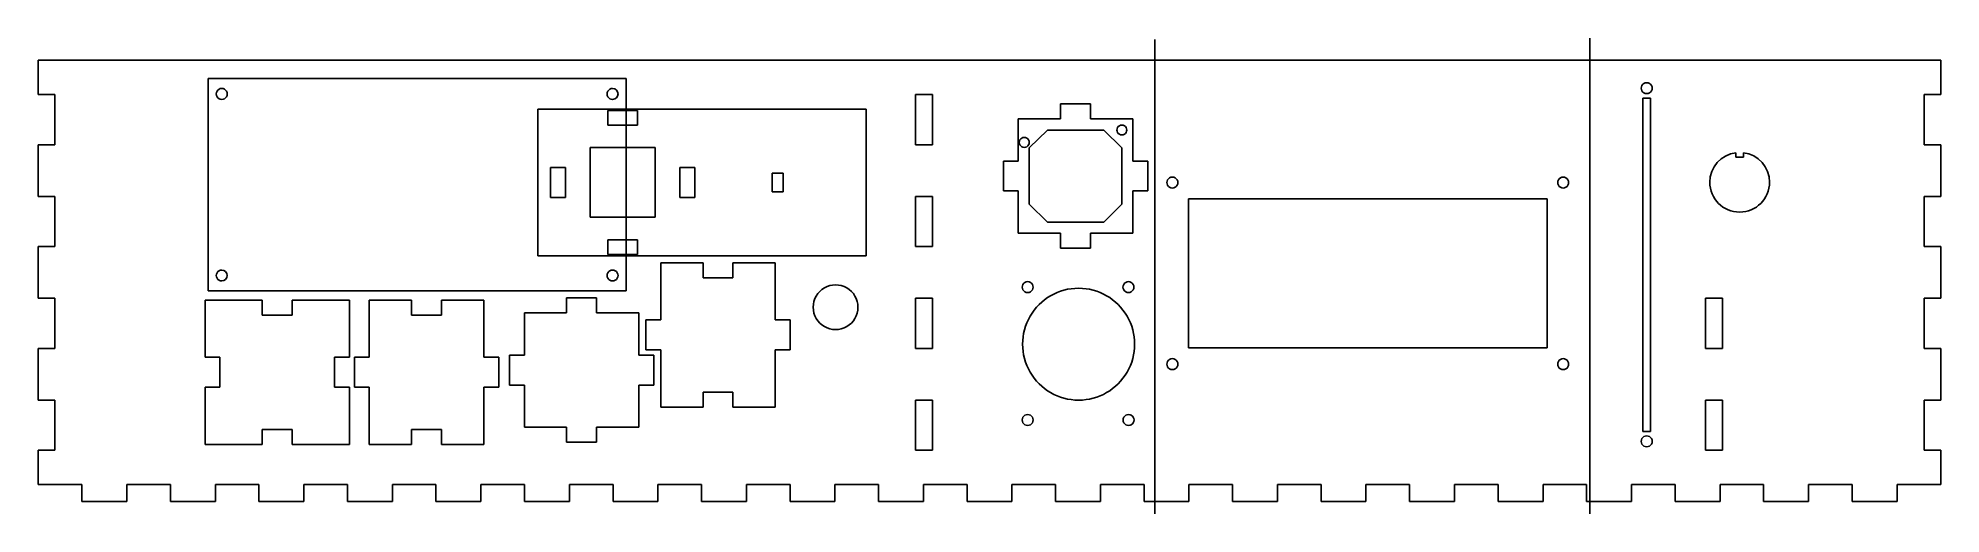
# Model space of a CAD drawing. Extents: x -10 to 372, y -13 to 82.
import ezdxf

# ---------------------------------------------------------------- set-up
doc = ezdxf.new("R2010")
doc.units = 0
doc.layers.add('Layer_1', color=7, linetype='CONTINUOUS')

msp = doc.modelspace()

# ---------------------------------------------------------------- linework, layer by layer
at = {"layer": 'Layer_1', "color": 7}
for p, q in [((214.08289, 82.18539), (214.08289, -13.22984)), ((301.48002, 82.45266), (301.48002, -13.22983)), ((371.9816, 77.99988), (-10.258388, 77.99988)), ((-10.258388, 77.99988), (-10.258388, 71.08473)), ((371.9816, 71.08473), (371.9816, 77.99988)), ((23.888349, 31.60601), (23.888349, 74.317321)), ((23.888349, 74.317321), (107.89356, 74.317321)), ((107.89356, 74.317321), (107.89356, 31.60601)), ((-10.258388, 71.08473), (-6.871718, 71.08473)), ((-6.871718, 71.08473), (-6.871718, 60.98614)), ((26.641147, 70.111786), (26.641147, 70.111786)), ((105.140765, 70.111786), (105.140765, 70.111786)), ((312.12802, 3.36853), (312.12802, 70.36853)), ((312.12802, 70.36853), (313.62802, 70.36853)), ((312.878, 71.268536), (312.878, 71.268536)), ((313.62802, 70.36853), (313.62802, 3.36853)), ((368.59493, 60.98614), (368.59493, 71.08473)), ((368.59493, 71.08473), (371.9816, 71.08473)), ((-6.871718, 60.98614), (-10.258388, 60.98614)), ((-10.258388, 60.98614), (-10.258388, 50.61659)), ((371.9816, 60.98614), (368.59493, 60.98614)), ((371.9816, 50.61659), (371.9816, 60.98614)), ((-10.258388, 50.61659), (-6.871718, 50.61659)), ((-6.871718, 50.61659), (-6.871718, 40.518)), ((217.59978, 52.29537), (217.59978, 52.29537)), ((296.0994, 52.29536), (296.0994, 52.29536)), ((368.59493, 40.518), (368.59493, 50.61659)), ((368.59493, 50.61659), (371.9816, 50.61659)), ((-6.871718, 40.518), (-10.258388, 40.518)), ((-10.258388, 40.518), (-10.258388, 30.14845)), ((371.9816, 40.518), (368.59493, 40.518)), ((371.9816, 30.14845), (371.9816, 40.518)), ((107.89356, 31.60601), (23.888349, 31.60601)), ((26.641147, 33.611525), (26.641147, 33.611525)), ((105.140765, 33.611522), (105.140765, 33.611522)), ((188.53117, 31.28098), (188.53117, 31.28098)), ((208.77652, 31.28098), (208.77652, 31.28098)), ((-10.258388, 30.14845), (-6.871718, 30.14845)), ((-6.871718, 30.14845), (-6.871718, 20.04983)), ((368.59493, 20.04983), (368.59493, 30.14845)), ((368.59493, 30.14845), (371.9816, 30.14845)), ((-6.871718, 20.04983), (-10.258388, 20.04983)), ((-10.258388, 20.04983), (-10.258388, 9.68031)), ((371.9816, 20.04983), (368.59493, 20.04983)), ((371.9816, 9.68031), (371.9816, 20.04983)), ((217.59978, 15.79511), (217.59978, 15.79511)), ((296.0994, 15.79511), (296.0994, 15.79511)), ((-10.258388, 9.68031), (-6.871718, 9.68031)), ((-6.871718, 9.68031), (-6.871718, -0.4183)), ((198.76015, 9.655849), (198.76015, 9.655849)), ((368.59493, -0.4183), (368.59493, 9.68031)), ((368.59493, 9.68031), (371.9816, 9.68031)), ((188.53117, 4.56278), (188.53117, 4.56278)), ((208.80014, 4.56278), (208.80014, 4.56278)), ((313.62802, 3.36853), (312.12802, 3.36853)), ((312.878, 0.268536), (312.878, 0.268536)), ((-6.871718, -0.4183), (-10.258388, -0.4183)), ((-10.258388, -0.4183), (-10.258388, -7.33345)), ((371.9816, -0.4183), (368.59493, -0.4183)), ((371.9816, -7.33345), (371.9816, -0.4183)), ((-10.258388, -7.33345), (-1.436838, -7.33345)), ((-1.436838, -7.33345), (-1.436838, -10.72012)), ((7.587922, -10.72012), (7.587922, -7.33345)), ((7.587922, -7.33345), (16.341792, -7.33345)), ((16.341792, -7.33345), (16.341792, -10.72012)), ((25.366542, -10.72012), (25.366542, -7.33345)), ((25.366542, -7.33345), (34.120362, -7.33345)), ((34.120362, -7.33345), (34.120362, -10.72012)), ((43.145162, -10.72012), (43.145162, -7.33345)), ((43.145162, -7.33345), (51.898982, -7.33345)), ((51.898982, -7.33345), (51.898982, -10.72012)), ((60.923742, -10.72012), (60.923742, -7.33345)), ((60.923742, -7.33345), (69.677582, -7.33345)), ((69.677582, -7.33345), (69.677582, -10.72012)), ((78.702362, -10.72012), (78.702362, -7.33345)), ((78.702362, -7.33345), (87.456212, -7.33345)), ((87.456212, -7.33345), (87.456212, -10.72012)), ((96.480962, -10.72012), (96.480962, -7.33345)), ((96.480962, -7.33345), (105.23478, -7.33345)), ((105.23478, -7.33345), (105.23478, -10.72012)), ((114.25957, -10.72012), (114.25957, -7.33345)), ((114.25957, -7.33345), (123.01339, -7.33345)), ((123.01339, -7.33345), (123.01339, -10.72012)), ((132.03815, -10.72012), (132.03815, -7.33345)), ((132.03815, -7.33345), (140.79201, -7.33345)), ((140.79201, -7.33345), (140.79201, -10.72012)), ((149.81677, -10.72012), (149.81677, -7.33345)), ((149.81677, -7.33345), (158.5706, -7.33345)), ((158.5706, -7.33345), (158.5706, -10.72012)), ((167.59537, -10.72012), (167.59537, -7.33345)), ((167.59537, -7.33345), (176.34921, -7.33345)), ((176.34921, -7.33345), (176.34921, -10.72012)), ((185.37398, -10.72012), (185.37398, -7.33345)), ((185.37398, -7.33345), (194.12781, -7.33345)), ((194.12781, -7.33345), (194.12781, -10.72012)), ((203.15258, -10.72012), (203.15258, -7.33345)), ((203.15258, -7.33345), (211.90642, -7.33345)), ((211.90642, -7.33345), (211.90642, -10.72012)), ((220.93119, -10.72012), (220.93119, -7.33345)), ((220.93119, -7.33345), (229.68502, -7.33345)), ((229.68502, -7.33345), (229.68502, -10.72012)), ((238.70979, -10.72012), (238.70979, -7.33345)), ((238.70979, -7.33345), (247.46363, -7.33345)), ((247.46363, -7.33345), (247.46363, -10.72012)), ((256.4884, -10.72012), (256.4884, -7.33345)), ((256.4884, -7.33345), (265.24223, -7.33345)), ((265.24223, -7.33345), (265.24223, -10.72012)), ((274.267, -10.72012), (274.267, -7.33345)), ((274.267, -7.33345), (283.02084, -7.33345)), ((283.02084, -7.33345), (283.02084, -10.72012)), ((292.04561, -10.72012), (292.04561, -7.33345)), ((292.04561, -7.33345), (300.79944, -7.33345)), ((300.79944, -7.33345), (300.79944, -10.72012)), ((309.82421, -10.72012), (309.82421, -7.33345)), ((309.82421, -7.33345), (318.57805, -7.33345)), ((318.57805, -7.33345), (318.57805, -10.72012)), ((327.60282, -10.72012), (327.60282, -7.33345)), ((327.60282, -7.33345), (336.35666, -7.33345)), ((336.35666, -7.33345), (336.35666, -10.72012)), ((345.38142, -10.72012), (345.38142, -7.33345)), ((345.38142, -7.33345), (354.13526, -7.33345)), ((354.13526, -7.33345), (354.13526, -10.72012)), ((363.16003, -10.72012), (363.16003, -7.33345)), ((363.16003, -7.33345), (371.9816, -7.33345)), ((-1.436838, -10.72012), (7.587922, -10.72012)), ((16.341792, -10.72012), (25.366542, -10.72012)), ((34.120362, -10.72012), (43.145162, -10.72012)), ((51.898982, -10.72012), (60.923742, -10.72012)), ((69.677582, -10.72012), (78.702362, -10.72012)), ((87.456212, -10.72012), (96.480962, -10.72012)), ((105.23478, -10.72012), (114.25957, -10.72012)), ((123.01339, -10.72012), (132.03815, -10.72012)), ((140.79201, -10.72012), (149.81677, -10.72012)), ((158.5706, -10.72012), (167.59537, -10.72012)), ((176.34921, -10.72012), (185.37398, -10.72012)), ((194.12781, -10.72012), (203.15258, -10.72012)), ((211.90642, -10.72012), (220.93119, -10.72012)), ((229.68502, -10.72012), (238.70979, -10.72012)), ((247.46363, -10.72012), (256.4884, -10.72012)), ((265.24223, -10.72012), (274.267, -10.72012)), ((283.02084, -10.72012), (292.04561, -10.72012)), ((300.79944, -10.72012), (309.82421, -10.72012)), ((318.57805, -10.72012), (327.60282, -10.72012)), ((336.35666, -10.72012), (345.38142, -10.72012)), ((354.13526, -10.72012), (363.16003, -10.72012))]:
    msp.add_line(p, q, dxfattribs=at)
at = {"layer": 'Layer_1', "color": 1}
for p, q in [((166.01237, 60.98614), (166.01237, 71.08473)), ((166.01237, 71.08473), (169.39904, 71.08473)), ((169.39904, 71.08473), (169.39904, 60.98614)), ((169.39904, 60.98614), (166.01237, 60.98614)), ((332.298062, 58.529899), (330.797901, 58.529899)), ((332.298062, 59.401164), (332.298062, 58.529899)), ((332.298062, 59.401164), (332.298062, 59.401164)), ((166.01237, 40.518), (166.01237, 50.61659)), ((166.01237, 50.61659), (169.39904, 50.61659)), ((169.39904, 50.61659), (169.39904, 40.518)), ((169.39904, 40.518), (166.01237, 40.518)), ((154.438201, 28.33057), (154.438201, 28.33057)), ((166.01237, 20.04983), (166.01237, 30.14845)), ((166.01237, 30.14845), (169.39904, 30.14845)), ((169.39904, 30.14845), (169.39904, 20.04983)), ((324.68849, 20.04983), (324.68849, 30.14845)), ((324.68849, 30.14845), (328.07516, 30.14845)), ((328.07516, 30.14845), (328.07516, 20.04983)), ((169.39904, 20.04983), (166.01237, 20.04983)), ((328.07516, 20.04983), (324.68849, 20.04983)), ((166.01237, -0.4183), (166.01237, 9.68031)), ((166.01237, 9.68031), (169.39904, 9.68031)), ((169.39904, 9.68031), (169.39904, -0.4183)), ((324.68849, -0.4183), (324.68849, 9.68031)), ((324.68849, 9.68031), (328.07516, 9.68031)), ((328.07516, 9.68031), (328.07516, -0.4183)), ((169.39904, -0.4183), (166.01237, -0.4183)), ((328.07516, -0.4183), (324.68849, -0.4183))]:
    msp.add_line(p, q, dxfattribs=at)
at = {"layer": 'Layer_1', "color": 5}
for p, q in [((195.145572, 66.211531), (195.145572, 69.211531)), ((195.145572, 69.211531), (201.148572, 69.211531)), ((201.148572, 69.211531), (201.148572, 66.211531)), ((90.110898, 38.661655), (90.110898, 68.161655)), ((90.110898, 68.161655), (156.110898, 68.161655)), ((104.176399, 67.911653), (104.176399, 64.911653)), ((110.173399, 67.911653), (104.176399, 67.911653)), ((110.173399, 64.911653), (110.173399, 67.911653)), ((156.110898, 68.161655), (156.110898, 38.661655)), ((186.647072, 66.211531), (195.145572, 66.211531)), ((186.647072, 57.713031), (186.647072, 66.211531)), ((201.148572, 66.211531), (209.647072, 66.211531)), ((209.647072, 66.211531), (209.647072, 57.713031)), ((104.176399, 64.911653), (110.173399, 64.911653)), ((188.84707, 60.36152), (192.49708, 63.96153)), ((188.84709, 61.46152), (188.84709, 61.46152)), ((192.49708, 63.96153), (203.79708, 63.96153)), ((203.79708, 63.96153), (207.44707, 60.36152)), ((208.4471, 63.96152), (208.4471, 63.96152)), ((100.633206, 46.410167), (100.633206, 60.413143)), ((100.633206, 60.413143), (113.716539, 60.413143)), ((113.716539, 60.413143), (113.716539, 46.410167)), ((183.647072, 51.710031), (183.647072, 57.713031)), ((183.647072, 57.713031), (186.647072, 57.713031)), ((188.84707, 49.06152), (188.84707, 60.36152)), ((207.44707, 60.36152), (207.44707, 49.06152)), ((209.647072, 57.713031), (212.647072, 57.713031)), ((212.647072, 57.713031), (212.647072, 51.710031)), ((95.674899, 56.410149), (92.674899, 56.410149)), ((92.674899, 56.410149), (92.674899, 50.413149)), ((95.674899, 50.413149), (95.674899, 56.410149)), ((121.674899, 56.410149), (118.674899, 56.410149)), ((118.674899, 56.410149), (118.674899, 50.413149)), ((121.674899, 50.413149), (121.674899, 56.410149)), ((137.183458, 51.561649), (137.183458, 55.261649)), ((137.183458, 55.261649), (139.383458, 55.261649)), ((139.383458, 55.261649), (139.383458, 51.561649)), ((92.674899, 50.413149), (95.674899, 50.413149)), ((118.674899, 50.413149), (121.674899, 50.413149)), ((139.383458, 51.561649), (137.183458, 51.561649)), ((186.647072, 51.710031), (183.647072, 51.710031)), ((186.647072, 43.211531), (186.647072, 51.710031)), ((212.647072, 51.710031), (209.647072, 51.710031)), ((209.647072, 51.710031), (209.647072, 43.211531)), ((220.84958, 20.145228), (220.84958, 50.14523)), ((220.84958, 50.14523), (292.84958, 50.14523)), ((292.84958, 50.14523), (292.84958, 20.145228)), ((113.716539, 46.410167), (100.633206, 46.410167)), ((192.49708, 45.46153), (188.84707, 49.06152)), ((207.44707, 49.06152), (203.79708, 45.46153)), ((195.145572, 43.211531), (186.647072, 43.211531)), ((203.79708, 45.46153), (192.49708, 45.46153)), ((195.145572, 40.211531), (195.145572, 43.211531)), ((209.647072, 43.211531), (201.148572, 43.211531)), ((201.148572, 43.211531), (201.148572, 40.211531)), ((156.110898, 38.661655), (90.110898, 38.661655)), ((110.173399, 41.911649), (104.176399, 41.911649)), ((104.176399, 41.911649), (104.176399, 38.911649)), ((104.176399, 38.911649), (110.173399, 38.911649)), ((110.173399, 38.911649), (110.173399, 41.911649)), ((201.148572, 40.211531), (195.145572, 40.211531)), ((114.81939, 37.27283), (123.32089, 37.27283)), ((114.81939, 25.77433), (114.81939, 37.27283)), ((123.32089, 37.27283), (123.32089, 34.27283)), ((129.31789, 34.27283), (129.31789, 37.27283)), ((129.31789, 37.27283), (137.81939, 37.27283)), ((137.81939, 37.27283), (137.81939, 25.77433)), ((123.32089, 34.27283), (129.31789, 34.27283)), ((23.276607, 29.76518), (34.778107, 29.76518)), ((23.276607, 18.26368), (23.276607, 29.76518)), ((34.778107, 29.76518), (34.778107, 26.76518)), ((34.778107, 26.76518), (40.775107, 26.76518)), ((40.775107, 26.76518), (40.775107, 29.76518)), ((40.775107, 29.76518), (52.276607, 29.76518)), ((52.276607, 29.76518), (52.276607, 18.26368)), ((56.276607, 29.76518), (64.778107, 29.76518)), ((56.276607, 18.26668), (56.276607, 29.76518)), ((64.778107, 29.76518), (64.778107, 26.76518)), ((64.778107, 26.76518), (70.775107, 26.76518)), ((70.775107, 26.76518), (70.775107, 29.76518)), ((70.775107, 29.76518), (79.276607, 29.76518)), ((79.276607, 29.76518), (79.276607, 18.26668)), ((87.422256, 27.19019), (95.920756, 27.19019)), ((87.422256, 18.69169), (87.422256, 27.19019)), ((95.920756, 27.19019), (95.920756, 30.19019)), ((95.920756, 30.19019), (101.92376, 30.19019)), ((101.92376, 30.19019), (101.92376, 27.19019)), ((101.92376, 27.19019), (110.42226, 27.19019)), ((110.42226, 27.19019), (110.42226, 18.69169)), ((111.81939, 19.77133), (111.81939, 25.77433)), ((111.81939, 25.77433), (114.81939, 25.77433)), ((137.81939, 25.77433), (140.81939, 25.77433)), ((140.81939, 25.77433), (140.81939, 19.77133)), ((114.81939, 19.77133), (111.81939, 19.77133)), ((114.81939, 8.27283), (114.81939, 19.77133)), ((140.81939, 19.77133), (137.81939, 19.77133)), ((137.81939, 19.77133), (137.81939, 8.27283)), ((292.84958, 20.145228), (220.84958, 20.145228)), ((26.276607, 18.26368), (23.276607, 18.26368)), ((26.276607, 12.26668), (26.276607, 18.26368)), ((52.276607, 18.26368), (49.276607, 18.26368)), ((49.276607, 18.26368), (49.276607, 12.26668)), ((53.276607, 12.26368), (53.276607, 18.26668)), ((53.276607, 18.26668), (56.276607, 18.26668)), ((79.276607, 18.26668), (82.276607, 18.26668)), ((82.276607, 18.26668), (82.276607, 12.26368)), ((84.422256, 12.68869), (84.422256, 18.69169)), ((84.422256, 18.69169), (87.422256, 18.69169)), ((110.42226, 18.69169), (113.42226, 18.69169)), ((113.42226, 18.69169), (113.42226, 12.68869)), ((23.276607, 0.76518), (23.276607, 12.26668)), ((23.276607, 12.26668), (26.276607, 12.26668)), ((49.276607, 12.26668), (52.276607, 12.26668)), ((52.276607, 12.26668), (52.276607, 0.76518)), ((56.276607, 12.26368), (53.276607, 12.26368)), ((56.276607, 0.76518), (56.276607, 12.26368)), ((82.276607, 12.26368), (79.276607, 12.26368)), ((79.276607, 12.26368), (79.276607, 0.76518)), ((87.422256, 12.68869), (84.422256, 12.68869)), ((87.422256, 4.19019), (87.422256, 12.68869)), ((113.42226, 12.68869), (110.42226, 12.68869)), ((110.42226, 12.68869), (110.42226, 4.19019)), ((123.32089, 8.27283), (114.81939, 8.27283)), ((129.31789, 11.27283), (123.32089, 11.27283)), ((123.32089, 11.27283), (123.32089, 8.27283)), ((129.31789, 8.27283), (129.31789, 11.27283)), ((137.81939, 8.27283), (129.31789, 8.27283)), ((95.920756, 4.19019), (87.422256, 4.19019)), ((95.920756, 1.19019), (95.920756, 4.19019)), ((110.42226, 4.19019), (101.92376, 4.19019)), ((101.92376, 4.19019), (101.92376, 1.19019)), ((34.778107, 0.76518), (23.276607, 0.76518)), ((40.775107, 3.76518), (34.778107, 3.76518)), ((34.778107, 3.76518), (34.778107, 0.76518)), ((40.775107, 0.76518), (40.775107, 3.76518)), ((52.276607, 0.76518), (40.775107, 0.76518)), ((64.778107, 0.76518), (56.276607, 0.76518)), ((70.775107, 3.76518), (64.778107, 3.76518)), ((64.778107, 3.76518), (64.778107, 0.76518)), ((70.775107, 0.76518), (70.775107, 3.76518)), ((79.276607, 0.76518), (70.775107, 0.76518)), ((101.92376, 1.19019), (95.920756, 1.19019))]:
    msp.add_line(p, q, dxfattribs=at)
at = {"layer": 'Layer_1', "color": 7}
for points in [[(311.925372, 71.818536), (311.728875, 72.158877), (311.728875, 72.578195), (311.925372, 72.918536)], [(311.925372, 72.918536), (312.121868, 73.258877), (312.485007, 73.468536), (312.878, 73.468536)], [(312.878, 73.468536), (313.270992, 73.468536), (313.634131, 73.258877), (313.830627, 72.918536)], [(313.830627, 72.918536), (314.027124, 72.578195), (314.027124, 72.158877), (313.830627, 71.818536)], [(25.688519, 70.661786), (25.492023, 71.002127), (25.492023, 71.421445), (25.688519, 71.761786)], [(25.688519, 71.761786), (25.885015, 72.102127), (26.248154, 72.311786), (26.641147, 72.311786)], [(26.641147, 70.111786), (26.248154, 70.111786), (25.885015, 70.321445), (25.688519, 70.661786)], [(26.641147, 72.311786), (27.034139, 72.311786), (27.397279, 72.102127), (27.593775, 71.761786)], [(27.593775, 70.661786), (27.397279, 70.321445), (27.034139, 70.111786), (26.641147, 70.111786)], [(27.593775, 71.761786), (27.790271, 71.421445), (27.790271, 71.002127), (27.593775, 70.661786)], [(104.188137, 70.661786), (103.991641, 71.002127), (103.991641, 71.421444), (104.188137, 71.761786)], [(104.188137, 71.761786), (104.384633, 72.102127), (104.747772, 72.311786), (105.140765, 72.311786)], [(105.140765, 70.111786), (104.747772, 70.111786), (104.384633, 70.321444), (104.188137, 70.661786)], [(105.140765, 72.311786), (105.748278, 72.311786), (106.240765, 71.819299), (106.240765, 71.211786)], [(106.240765, 71.211786), (106.240765, 70.604272), (105.748278, 70.111786), (105.140765, 70.111786)], [(312.878, 71.268536), (312.485007, 71.268536), (312.121868, 71.478195), (311.925372, 71.818536)], [(313.830627, 71.818536), (313.634131, 71.478195), (313.270992, 71.268536), (312.878, 71.268536)], [(216.647152, 52.84537), (216.450656, 53.185711), (216.450656, 53.605029), (216.647152, 53.94537)], [(216.647152, 53.94537), (216.843648, 54.285711), (217.206788, 54.49537), (217.59978, 54.49537)], [(217.59978, 54.49537), (217.992772, 54.49537), (218.355912, 54.285711), (218.552408, 53.94537)], [(218.552408, 53.94537), (218.748904, 53.605029), (218.748904, 53.185711), (218.552408, 52.84537)], [(295.146772, 52.84536), (294.950276, 53.185701), (294.950276, 53.605019), (295.146772, 53.94536)], [(295.146772, 53.94536), (295.343268, 54.285701), (295.706408, 54.49536), (296.0994, 54.49536)], [(296.0994, 54.49536), (296.492392, 54.49536), (296.855532, 54.285701), (297.052028, 53.94536)], [(297.052028, 53.94536), (297.248524, 53.605019), (297.248524, 53.185701), (297.052028, 52.84536)], [(217.59978, 52.29537), (217.206788, 52.29537), (216.843648, 52.505029), (216.647152, 52.84537)], [(218.552408, 52.84537), (218.355912, 52.505029), (217.992772, 52.29537), (217.59978, 52.29537)], [(296.0994, 52.29536), (295.706408, 52.29536), (295.343268, 52.505019), (295.146772, 52.84536)], [(297.052028, 52.84536), (296.855532, 52.505019), (296.492392, 52.29536), (296.0994, 52.29536)], [(25.688519, 34.161525), (25.492023, 34.501866), (25.492023, 34.921184), (25.688519, 35.261525)], [(25.688519, 35.261525), (25.885015, 35.601866), (26.248154, 35.811525), (26.641147, 35.811525)], [(26.641147, 35.811525), (27.24866, 35.811525), (27.741147, 35.319038), (27.741147, 34.711525)], [(27.741147, 34.711525), (27.741147, 34.104012), (27.24866, 33.611525), (26.641147, 33.611525)], [(104.188137, 34.161522), (103.991641, 34.501863), (103.991641, 34.921181), (104.188137, 35.261522)], [(104.188137, 35.261522), (104.384633, 35.601863), (104.747772, 35.811522), (105.140765, 35.811522)], [(105.140765, 35.811522), (105.533757, 35.811522), (105.896897, 35.601863), (106.093393, 35.261522)], [(106.093393, 35.261522), (106.289889, 34.921181), (106.289889, 34.501863), (106.093393, 34.161522)], [(26.641147, 33.611525), (26.248154, 33.611525), (25.885015, 33.821184), (25.688519, 34.161525)], [(105.140765, 33.611522), (104.747772, 33.611522), (104.384633, 33.821181), (104.188137, 34.161522)], [(106.093393, 34.161522), (105.896897, 33.821181), (105.533757, 33.611522), (105.140765, 33.611522)], [(187.578542, 31.83098), (187.382046, 32.171321), (187.382046, 32.590639), (187.578542, 32.93098)], [(187.578542, 32.93098), (187.775038, 33.271321), (188.138178, 33.48098), (188.53117, 33.48098)], [(188.53117, 31.28098), (188.138178, 31.28098), (187.775038, 31.490639), (187.578542, 31.83098)], [(188.53117, 33.48098), (188.924162, 33.48098), (189.287302, 33.271321), (189.483798, 32.93098)], [(189.483798, 31.83098), (189.287302, 31.490639), (188.924162, 31.28098), (188.53117, 31.28098)], [(189.017363, 26.530851), (191.026982, 30.011613), (194.740912, 32.155851), (198.76015, 32.155851)], [(189.483798, 32.93098), (189.680294, 32.590639), (189.680294, 32.171321), (189.483798, 31.83098)], [(198.76015, 32.155851), (202.779388, 32.155851), (206.493318, 30.011613), (208.502937, 26.530851)], [(207.823892, 31.83098), (207.627396, 32.171321), (207.627396, 32.590639), (207.823892, 32.93098)], [(207.823892, 32.93098), (208.020388, 33.271321), (208.383528, 33.48098), (208.77652, 33.48098)], [(208.77652, 31.28098), (208.383528, 31.28098), (208.020388, 31.490639), (207.823892, 31.83098)], [(208.77652, 33.48098), (209.169512, 33.48098), (209.532652, 33.271321), (209.729148, 32.93098)], [(209.729148, 31.83098), (209.532652, 31.490639), (209.169512, 31.28098), (208.77652, 31.28098)], [(209.729148, 32.93098), (209.925644, 32.590639), (209.925644, 32.171321), (209.729148, 31.83098)], [(189.017363, 15.28085), (187.007744, 18.761612), (187.007744, 23.050088), (189.017363, 26.530851)], [(208.502937, 26.530851), (210.512556, 23.050088), (210.512556, 18.761612), (208.502937, 15.28085)], [(216.647152, 16.34511), (216.450656, 16.685451), (216.450656, 17.104769), (216.647152, 17.44511)], [(216.647152, 17.44511), (216.843648, 17.785451), (217.206788, 17.99511), (217.59978, 17.99511)], [(217.59978, 15.79511), (217.206788, 15.79511), (216.843648, 16.004769), (216.647152, 16.34511)], [(217.59978, 17.99511), (217.992772, 17.99511), (218.355912, 17.785451), (218.552408, 17.44511)], [(218.552408, 16.34511), (218.355912, 16.004769), (217.992772, 15.79511), (217.59978, 15.79511)], [(218.552408, 17.44511), (218.748904, 17.104769), (218.748904, 16.685451), (218.552408, 16.34511)], [(295.146772, 16.34511), (294.950276, 16.685451), (294.950276, 17.104769), (295.146772, 17.44511)], [(295.146772, 17.44511), (295.343268, 17.785451), (295.706408, 17.99511), (296.0994, 17.99511)], [(296.0994, 15.79511), (295.706408, 15.79511), (295.343268, 16.004769), (295.146772, 16.34511)], [(296.0994, 17.99511), (296.492392, 17.99511), (296.855532, 17.785451), (297.052028, 17.44511)], [(297.052028, 16.34511), (296.855532, 16.004769), (296.492392, 15.79511), (296.0994, 15.79511)], [(297.052028, 17.44511), (297.248524, 17.104769), (297.248524, 16.685451), (297.052028, 16.34511)], [(198.76015, 9.655849), (194.740912, 9.655849), (191.026982, 11.800087), (189.017363, 15.28085)], [(208.502937, 15.28085), (206.493318, 11.800087), (202.779388, 9.655849), (198.76015, 9.655849)], [(187.578542, 5.11278), (187.382046, 5.453121), (187.382046, 5.872439), (187.578542, 6.21278)], [(187.578542, 6.21278), (187.775038, 6.553121), (188.138178, 6.76278), (188.53117, 6.76278)], [(188.53117, 4.56278), (188.138178, 4.56278), (187.775038, 4.772439), (187.578542, 5.11278)], [(188.53117, 6.76278), (188.924162, 6.76278), (189.287302, 6.553121), (189.483798, 6.21278)], [(189.483798, 5.11278), (189.287302, 4.772439), (188.924162, 4.56278), (188.53117, 4.56278)], [(189.483798, 6.21278), (189.680294, 5.872439), (189.680294, 5.453121), (189.483798, 5.11278)], [(207.847512, 5.11278), (207.651016, 5.453121), (207.651016, 5.872439), (207.847512, 6.21278)], [(207.847512, 6.21278), (208.044008, 6.553121), (208.407148, 6.76278), (208.80014, 6.76278)], [(208.80014, 4.56278), (208.407148, 4.56278), (208.044008, 4.772439), (207.847512, 5.11278)], [(208.80014, 6.76278), (209.193132, 6.76278), (209.556272, 6.553121), (209.752768, 6.21278)], [(209.752768, 5.11278), (209.556272, 4.772439), (209.193132, 4.56278), (208.80014, 4.56278)], [(209.752768, 6.21278), (209.949264, 5.872439), (209.949264, 5.453121), (209.752768, 5.11278)], [(311.925372, 0.818536), (311.728875, 1.158877), (311.728875, 1.578195), (311.925372, 1.918536)], [(311.925372, 1.918536), (312.121868, 2.258877), (312.485007, 2.468536), (312.878, 2.468536)], [(312.878, 0.268536), (312.485007, 0.268536), (312.121868, 0.478195), (311.925372, 0.818536)], [(312.878, 2.468536), (313.270992, 2.468536), (313.634131, 2.258877), (313.830627, 1.918536)], [(313.830627, 0.818536), (313.634131, 0.478195), (313.270992, 0.268536), (312.878, 0.268536)], [(313.830627, 1.918536), (314.027124, 1.578195), (314.027124, 1.158877), (313.830627, 0.818536)]]:
    msp.add_open_spline(points, degree=3, dxfattribs=at)
at = {"layer": 'Layer_1', "color": 5}
for points in [[(206.9471, 64.827545), (207.256501, 65.006178), (207.637699, 65.006178), (207.9471, 64.827545)], [(186.84709, 61.46152), (186.84709, 61.818786), (187.037689, 62.148913), (187.34709, 62.327545)], [(187.34709, 60.595495), (187.037689, 60.774127), (186.84709, 61.104254), (186.84709, 61.46152)], [(187.34709, 62.327545), (187.656491, 62.506178), (188.037689, 62.506178), (188.34709, 62.327545)], [(188.34709, 62.327545), (188.656491, 62.148913), (188.84709, 61.818786), (188.84709, 61.46152)], [(188.84709, 61.46152), (188.84709, 61.104254), (188.656491, 60.774127), (188.34709, 60.595495)], [(206.4471, 63.96152), (206.4471, 64.318786), (206.637699, 64.648913), (206.9471, 64.827545)], [(206.9471, 63.095495), (206.637699, 63.274127), (206.4471, 63.604254), (206.4471, 63.96152)], [(207.9471, 63.095495), (207.637699, 62.916862), (207.256501, 62.916862), (206.9471, 63.095495)], [(207.9471, 64.827545), (208.256501, 64.648913), (208.4471, 64.318786), (208.4471, 63.96152)], [(208.4471, 63.96152), (208.4471, 63.604254), (208.256501, 63.274127), (207.9471, 63.095495)], [(188.34709, 60.595495), (188.037689, 60.416862), (187.656491, 60.416862), (187.34709, 60.595495)]]:
    msp.add_open_spline(points, degree=3, dxfattribs=at)
at = {"layer": 'Layer_1', "color": 1}
for points in [[(330.797901, 59.399097), (327.800835, 59.021407), (325.55189, 56.474492), (325.548092, 53.453723)], [(330.797901, 58.529899), (330.797901, 58.529899), (330.797901, 59.399097), (330.797901, 59.399097)], [(337.547872, 53.453723), (337.545114, 56.47528), (335.295909, 59.023375), (332.298062, 59.401164)], [(325.548092, 53.453723), (325.548294, 50.140299), (328.234306, 47.454289), (331.54773, 47.45409)], [(331.54773, 47.45409), (334.861351, 47.454011), (337.54767, 50.140103), (337.547872, 53.453723)], [(145.4382, 28.33057), (145.4382, 29.938265), (146.295895, 31.423837), (147.6882, 32.227685)], [(147.6882, 32.227685), (149.080505, 33.031532), (150.795895, 33.031532), (152.1882, 32.227685)], [(152.1882, 32.227685), (153.580505, 31.423837), (154.438201, 29.938265), (154.438201, 28.33057)], [(147.6882, 24.433455), (146.295895, 25.237303), (145.4382, 26.722875), (145.4382, 28.33057)], [(154.438201, 28.33057), (154.438201, 26.722875), (153.580505, 25.237303), (152.1882, 24.433455)], [(152.1882, 24.433455), (150.795895, 23.629608), (149.080505, 23.629608), (147.6882, 24.433455)]]:
    msp.add_open_spline(points, degree=3, dxfattribs=at)

doc.saveas('drawing.dxf')
